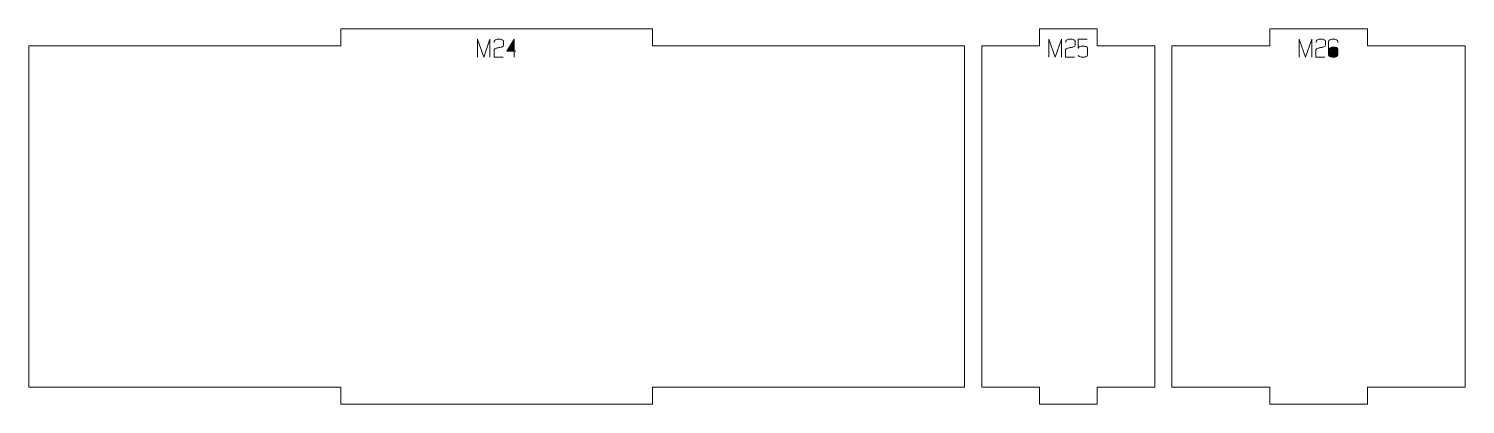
# Model space of a CAD drawing. Header units: centimetres. Extents: x -249 to 275, y -506 to 461.
# Drawn here: x -57.25 to -32.01, y -470.99 to -464.39 of the extents above; entities that cross this region are included whole.
import ezdxf

# ---------------------------------------------------------------- set-up
doc = ezdxf.new("R2010")
doc.units = ezdxf.units.CM
doc.header["$MEASUREMENT"] = 0
doc.layers.add('Capa 1', color=7, linetype='Continuous')

msp = doc.modelspace()

# ---------------------------------------------------------------- hatches: boundary and pattern name
at = {"layer": 'Capa 1', "true_color": 0x3e4095}
h = msp.add_hatch(color=175, dxfattribs=at)
edge = h.paths.add_edge_path()
edge.add_spline(control_points=[(-49.36306, -464.89456), (-49.36306, -464.89456), (-49.36306, -464.57812), (-49.36306, -464.57812), (-49.36306, -464.57812), (-49.25391, -464.89456), (-49.25391, -464.89456), (-49.25391, -464.89456), (-49.14522, -464.57812), (-49.14522, -464.57812), (-49.14522, -464.57812), (-49.14522, -464.89456), (-49.14522, -464.89456), (-49.14522, -464.89456), (-49.14522, -464.57812), (-49.14522, -464.57812), (-49.14522, -464.57812), (-49.25391, -464.89456), (-49.25391, -464.89456), (-49.25391, -464.89456), (-49.36306, -464.57812), (-49.36306, -464.57812), (-49.36306, -464.57812), (-49.36306, -464.89456), (-49.36306, -464.89456)], knot_values=[0, 0, 0, 0, 0.125, 0.125, 0.125, 0.25, 0.25, 0.25, 0.375, 0.375, 0.375, 0.5, 0.5, 0.5, 0.625, 0.625, 0.625, 0.75, 0.75, 0.75, 0.875, 0.875, 0.875, 1, 1, 1, 1], degree=3, periodic=1)
h = msp.add_hatch(color=175, dxfattribs=at)
edge = h.paths.add_edge_path()
edge.add_spline(control_points=[(-49.07001, -464.89456), (-49.07001, -464.89456), (-49.07001, -464.76202), (-49.07001, -464.76202), (-49.06909, -464.7501), (-49.05824, -464.74093), (-49.03745, -464.73451), (-49.02889, -464.73389), (-49.02071, -464.7329), (-49.01291, -464.73152), (-49.00512, -464.73015), (-48.99724, -464.7287), (-48.98929, -464.72717), (-48.97462, -464.72472), (-48.96338, -464.72273), (-48.95559, -464.72121), (-48.94779, -464.71968), (-48.94022, -464.71769), (-48.93288, -464.71524), (-48.91393, -464.70821), (-48.90445, -464.69919), (-48.90445, -464.68819), (-48.90445, -464.68819), (-48.90445, -464.61343), (-48.90445, -464.61343), (-48.90445, -464.60365), (-48.91232, -464.59532), (-48.92807, -464.58844), (-48.94381, -464.58156), (-48.96346, -464.57812), (-48.987, -464.57812), (-49.01054, -464.57812), (-49.03019, -464.58156), (-49.04593, -464.58844), (-49.06168, -464.59532), (-49.06955, -464.60365), (-49.06955, -464.61343), (-49.06955, -464.61343), (-49.06955, -464.6359), (-49.06955, -464.6359), (-49.06955, -464.6359), (-49.06955, -464.61343), (-49.06955, -464.61343), (-49.06955, -464.60365), (-49.06168, -464.59532), (-49.04593, -464.58844), (-49.03019, -464.58156), (-49.01054, -464.57812), (-48.987, -464.57812), (-48.96346, -464.57812), (-48.94381, -464.58156), (-48.92807, -464.58844), (-48.91232, -464.59532), (-48.90445, -464.60365), (-48.90445, -464.61343), (-48.90445, -464.61343), (-48.90445, -464.68819), (-48.90445, -464.68819), (-48.90445, -464.69919), (-48.91393, -464.70821), (-48.93288, -464.71524), (-48.94022, -464.71769), (-48.94779, -464.71968), (-48.95559, -464.72121), (-48.96338, -464.72273), (-48.97462, -464.72472), (-48.98929, -464.72717), (-48.99724, -464.7287), (-49.00512, -464.73015), (-49.01291, -464.73152), (-49.02071, -464.7329), (-49.02889, -464.73389), (-49.03745, -464.73451), (-49.05824, -464.74093), (-49.06909, -464.7501), (-49.07001, -464.76202), (-49.07001, -464.76202), (-49.07001, -464.89456), (-49.07001, -464.89456), (-49.07001, -464.89456), (-48.91316, -464.89456), (-48.91316, -464.89456), (-48.91316, -464.89456), (-49.07001, -464.89456), (-49.07001, -464.89456)], knot_values=[0, 0, 0, 0, 0.03571429, 0.03571429, 0.03571429, 0.07142857, 0.07142857, 0.07142857, 0.10714286, 0.10714286, 0.10714286, 0.14285714, 0.14285714, 0.14285714, 0.17857143, 0.17857143, 0.17857143, 0.21428571, 0.21428571, 0.21428571, 0.25, 0.25, 0.25, 0.28571429, 0.28571429, 0.28571429, 0.32142857, 0.32142857, 0.32142857, 0.35714286, 0.35714286, 0.35714286, 0.39285714, 0.39285714, 0.39285714, 0.42857143, 0.42857143, 0.42857143, 0.46428571, 0.46428571, 0.46428571, 0.5, 0.5, 0.5, 0.53571429, 0.53571429, 0.53571429, 0.57142857, 0.57142857, 0.57142857, 0.60714286, 0.60714286, 0.60714286, 0.64285714, 0.64285714, 0.64285714, 0.67857143, 0.67857143, 0.67857143, 0.71428571, 0.71428571, 0.71428571, 0.75, 0.75, 0.75, 0.78571429, 0.78571429, 0.78571429, 0.82142857, 0.82142857, 0.82142857, 0.85714286, 0.85714286, 0.85714286, 0.89285714, 0.89285714, 0.89285714, 0.92857143, 0.92857143, 0.92857143, 0.96428571, 0.96428571, 0.96428571, 1, 1, 1, 1], degree=3, periodic=1)
h = msp.add_hatch(color=175, dxfattribs=at)
edge = h.paths.add_edge_path()
edge.add_spline(control_points=[(-48.71963, -464.79), (-48.71963, -464.79), (-48.71963, -464.57766), (-48.71963, -464.57766), (-48.71963, -464.57766), (-48.84942, -464.79), (-48.84942, -464.79), (-48.84942, -464.79), (-48.71963, -464.79), (-48.71963, -464.79)], knot_values=[0, 0, 0, 0, 0.33333333, 0.33333333, 0.33333333, 0.66666667, 0.66666667, 0.66666667, 1, 1, 1, 1], degree=3, periodic=1)
h = msp.add_hatch(color=175, dxfattribs=at)
edge = h.paths.add_edge_path()
edge.add_spline(control_points=[(-48.71963, -464.79), (-48.71963, -464.79), (-48.71963, -464.89456), (-48.71963, -464.89456), (-48.71963, -464.89456), (-48.71963, -464.79), (-48.71963, -464.79), (-48.71963, -464.79), (-48.84942, -464.79), (-48.84942, -464.79), (-48.84942, -464.79), (-48.71963, -464.57766), (-48.71963, -464.57766), (-48.71963, -464.57766), (-48.71963, -464.79), (-48.71963, -464.79), (-48.71963, -464.79), (-48.68982, -464.79), (-48.68982, -464.79), (-48.68982, -464.79), (-48.71963, -464.79), (-48.71963, -464.79)], knot_values=[0, 0, 0, 0, 0.14285714, 0.14285714, 0.14285714, 0.28571429, 0.28571429, 0.28571429, 0.42857143, 0.42857143, 0.42857143, 0.57142857, 0.57142857, 0.57142857, 0.71428571, 0.71428571, 0.71428571, 0.85714286, 0.85714286, 0.85714286, 1, 1, 1, 1], degree=3, periodic=1)
h = msp.add_hatch(color=175, dxfattribs=at)
edge = h.paths.add_edge_path()
edge.add_spline(control_points=[(-39.32197, -464.89456), (-39.32197, -464.89456), (-39.32197, -464.57812), (-39.32197, -464.57812), (-39.32197, -464.57812), (-39.21282, -464.89456), (-39.21282, -464.89456), (-39.21282, -464.89456), (-39.10413, -464.57812), (-39.10413, -464.57812), (-39.10413, -464.57812), (-39.10413, -464.89456), (-39.10413, -464.89456), (-39.10413, -464.89456), (-39.10413, -464.57812), (-39.10413, -464.57812), (-39.10413, -464.57812), (-39.21282, -464.89456), (-39.21282, -464.89456), (-39.21282, -464.89456), (-39.32197, -464.57812), (-39.32197, -464.57812), (-39.32197, -464.57812), (-39.32197, -464.89456), (-39.32197, -464.89456)], knot_values=[0, 0, 0, 0, 0.125, 0.125, 0.125, 0.25, 0.25, 0.25, 0.375, 0.375, 0.375, 0.5, 0.5, 0.5, 0.625, 0.625, 0.625, 0.75, 0.75, 0.75, 0.875, 0.875, 0.875, 1, 1, 1, 1], degree=3, periodic=1)
h = msp.add_hatch(color=175, dxfattribs=at)
edge = h.paths.add_edge_path()
edge.add_spline(control_points=[(-39.02892, -464.89456), (-39.02892, -464.89456), (-39.02892, -464.76202), (-39.02892, -464.76202), (-39.028, -464.7501), (-39.01715, -464.74093), (-38.99636, -464.73451), (-38.9878, -464.73389), (-38.97962, -464.7329), (-38.97182, -464.73152), (-38.96403, -464.73015), (-38.95615, -464.7287), (-38.9482, -464.72717), (-38.93353, -464.72472), (-38.92229, -464.72273), (-38.9145, -464.72121), (-38.9067, -464.71968), (-38.89913, -464.71769), (-38.89179, -464.71524), (-38.87284, -464.70821), (-38.86336, -464.69919), (-38.86336, -464.68819), (-38.86336, -464.68819), (-38.86336, -464.61343), (-38.86336, -464.61343), (-38.86336, -464.60365), (-38.87123, -464.59532), (-38.88698, -464.58844), (-38.90272, -464.58156), (-38.92237, -464.57812), (-38.94591, -464.57812), (-38.96945, -464.57812), (-38.9891, -464.58156), (-39.00484, -464.58844), (-39.02059, -464.59532), (-39.02846, -464.60365), (-39.02846, -464.61343), (-39.02846, -464.61343), (-39.02846, -464.6359), (-39.02846, -464.6359), (-39.02846, -464.6359), (-39.02846, -464.61343), (-39.02846, -464.61343), (-39.02846, -464.60365), (-39.02059, -464.59532), (-39.00484, -464.58844), (-38.9891, -464.58156), (-38.96945, -464.57812), (-38.94591, -464.57812), (-38.92237, -464.57812), (-38.90272, -464.58156), (-38.88698, -464.58844), (-38.87123, -464.59532), (-38.86336, -464.60365), (-38.86336, -464.61343), (-38.86336, -464.61343), (-38.86336, -464.68819), (-38.86336, -464.68819), (-38.86336, -464.69919), (-38.87284, -464.70821), (-38.89179, -464.71524), (-38.89913, -464.71769), (-38.9067, -464.71968), (-38.9145, -464.72121), (-38.92229, -464.72273), (-38.93353, -464.72472), (-38.9482, -464.72717), (-38.95615, -464.7287), (-38.96403, -464.73015), (-38.97182, -464.73152), (-38.97962, -464.7329), (-38.9878, -464.73389), (-38.99636, -464.73451), (-39.01715, -464.74093), (-39.028, -464.7501), (-39.02892, -464.76202), (-39.02892, -464.76202), (-39.02892, -464.89456), (-39.02892, -464.89456), (-39.02892, -464.89456), (-38.87207, -464.89456), (-38.87207, -464.89456), (-38.87207, -464.89456), (-39.02892, -464.89456), (-39.02892, -464.89456)], knot_values=[0, 0, 0, 0, 0.03571429, 0.03571429, 0.03571429, 0.07142857, 0.07142857, 0.07142857, 0.10714286, 0.10714286, 0.10714286, 0.14285714, 0.14285714, 0.14285714, 0.17857143, 0.17857143, 0.17857143, 0.21428571, 0.21428571, 0.21428571, 0.25, 0.25, 0.25, 0.28571429, 0.28571429, 0.28571429, 0.32142857, 0.32142857, 0.32142857, 0.35714286, 0.35714286, 0.35714286, 0.39285714, 0.39285714, 0.39285714, 0.42857143, 0.42857143, 0.42857143, 0.46428571, 0.46428571, 0.46428571, 0.5, 0.5, 0.5, 0.53571429, 0.53571429, 0.53571429, 0.57142857, 0.57142857, 0.57142857, 0.60714286, 0.60714286, 0.60714286, 0.64285714, 0.64285714, 0.64285714, 0.67857143, 0.67857143, 0.67857143, 0.71428571, 0.71428571, 0.71428571, 0.75, 0.75, 0.75, 0.78571429, 0.78571429, 0.78571429, 0.82142857, 0.82142857, 0.82142857, 0.85714286, 0.85714286, 0.85714286, 0.89285714, 0.89285714, 0.89285714, 0.92857143, 0.92857143, 0.92857143, 0.96428571, 0.96428571, 0.96428571, 1, 1, 1, 1], degree=3, periodic=1)
h = msp.add_hatch(color=175, dxfattribs=at)
edge = h.paths.add_edge_path()
edge.add_spline(control_points=[(-38.72578, -464.89456), (-38.74932, -464.89456), (-38.76897, -464.89112), (-38.78471, -464.88424), (-38.80046, -464.87736), (-38.80833, -464.86903), (-38.80833, -464.85925), (-38.80833, -464.86903), (-38.80046, -464.87736), (-38.78471, -464.88424), (-38.76897, -464.89112), (-38.74932, -464.89456), (-38.72578, -464.89456), (-38.70224, -464.89456), (-38.68259, -464.89112), (-38.66685, -464.88424), (-38.6511, -464.87736), (-38.64323, -464.86903), (-38.64323, -464.85925), (-38.64323, -464.85925), (-38.64323, -464.73359), (-38.64323, -464.73359), (-38.64323, -464.7238), (-38.6511, -464.71547), (-38.66685, -464.70859), (-38.68259, -464.70171), (-38.70224, -464.69827), (-38.72578, -464.69827), (-38.74718, -464.70011), (-38.76369, -464.70256), (-38.77531, -464.70561), (-38.78693, -464.70867), (-38.79793, -464.718), (-38.80833, -464.73359), (-38.80833, -464.73359), (-38.80833, -464.57812), (-38.80833, -464.57812), (-38.80833, -464.57812), (-38.64873, -464.57812), (-38.64873, -464.57812), (-38.64873, -464.57812), (-38.80833, -464.57812), (-38.80833, -464.57812), (-38.80833, -464.57812), (-38.80833, -464.73359), (-38.80833, -464.73359), (-38.79793, -464.718), (-38.78693, -464.70867), (-38.77531, -464.70561), (-38.76369, -464.70256), (-38.74718, -464.70011), (-38.72578, -464.69827), (-38.70224, -464.69827), (-38.68259, -464.70171), (-38.66685, -464.70859), (-38.6511, -464.71547), (-38.64323, -464.7238), (-38.64323, -464.73359), (-38.64323, -464.73359), (-38.64323, -464.85925), (-38.64323, -464.85925), (-38.64323, -464.86903), (-38.6511, -464.87736), (-38.66685, -464.88424), (-38.68259, -464.89112), (-38.70224, -464.89456), (-38.72578, -464.89456)], knot_values=[0, 0, 0, 0, 0.04545455, 0.04545455, 0.04545455, 0.09090909, 0.09090909, 0.09090909, 0.13636364, 0.13636364, 0.13636364, 0.18181818, 0.18181818, 0.18181818, 0.22727273, 0.22727273, 0.22727273, 0.27272727, 0.27272727, 0.27272727, 0.31818182, 0.31818182, 0.31818182, 0.36363636, 0.36363636, 0.36363636, 0.40909091, 0.40909091, 0.40909091, 0.45454545, 0.45454545, 0.45454545, 0.5, 0.5, 0.5, 0.54545455, 0.54545455, 0.54545455, 0.59090909, 0.59090909, 0.59090909, 0.63636364, 0.63636364, 0.63636364, 0.68181818, 0.68181818, 0.68181818, 0.72727273, 0.72727273, 0.72727273, 0.77272727, 0.77272727, 0.77272727, 0.81818182, 0.81818182, 0.81818182, 0.86363636, 0.86363636, 0.86363636, 0.90909091, 0.90909091, 0.90909091, 0.95454545, 0.95454545, 0.95454545, 1, 1, 1, 1], degree=3, periodic=1)
h = msp.add_hatch(color=175, dxfattribs=at)
edge = h.paths.add_edge_path()
edge.add_spline(control_points=[(-34.92336, -464.89456), (-34.92336, -464.89456), (-34.92336, -464.57812), (-34.92336, -464.57812), (-34.92336, -464.57812), (-34.81421, -464.89456), (-34.81421, -464.89456), (-34.81421, -464.89456), (-34.70552, -464.57812), (-34.70552, -464.57812), (-34.70552, -464.57812), (-34.70552, -464.89456), (-34.70552, -464.89456), (-34.70552, -464.89456), (-34.70552, -464.57812), (-34.70552, -464.57812), (-34.70552, -464.57812), (-34.81421, -464.89456), (-34.81421, -464.89456), (-34.81421, -464.89456), (-34.92336, -464.57812), (-34.92336, -464.57812), (-34.92336, -464.57812), (-34.92336, -464.89456), (-34.92336, -464.89456)], knot_values=[0, 0, 0, 0, 0.125, 0.125, 0.125, 0.25, 0.25, 0.25, 0.375, 0.375, 0.375, 0.5, 0.5, 0.5, 0.625, 0.625, 0.625, 0.75, 0.75, 0.75, 0.875, 0.875, 0.875, 1, 1, 1, 1], degree=3, periodic=1)
h = msp.add_hatch(color=175, dxfattribs=at)
edge = h.paths.add_edge_path()
edge.add_spline(control_points=[(-34.63031, -464.89456), (-34.63031, -464.89456), (-34.63031, -464.76202), (-34.63031, -464.76202), (-34.62939, -464.7501), (-34.61854, -464.74093), (-34.59775, -464.73451), (-34.58919, -464.73389), (-34.58101, -464.7329), (-34.57321, -464.73152), (-34.56542, -464.73015), (-34.55754, -464.7287), (-34.54959, -464.72717), (-34.53492, -464.72472), (-34.52368, -464.72273), (-34.51589, -464.72121), (-34.50809, -464.71968), (-34.50052, -464.71769), (-34.49318, -464.71524), (-34.47423, -464.70821), (-34.46475, -464.69919), (-34.46475, -464.68819), (-34.46475, -464.68819), (-34.46475, -464.61343), (-34.46475, -464.61343), (-34.46475, -464.60365), (-34.47262, -464.59532), (-34.48837, -464.58844), (-34.50411, -464.58156), (-34.52376, -464.57812), (-34.5473, -464.57812), (-34.57084, -464.57812), (-34.59049, -464.58156), (-34.60623, -464.58844), (-34.62198, -464.59532), (-34.62985, -464.60365), (-34.62985, -464.61343), (-34.62985, -464.61343), (-34.62985, -464.6359), (-34.62985, -464.6359), (-34.62985, -464.6359), (-34.62985, -464.61343), (-34.62985, -464.61343), (-34.62985, -464.60365), (-34.62198, -464.59532), (-34.60623, -464.58844), (-34.59049, -464.58156), (-34.57084, -464.57812), (-34.5473, -464.57812), (-34.52376, -464.57812), (-34.50411, -464.58156), (-34.48837, -464.58844), (-34.47262, -464.59532), (-34.46475, -464.60365), (-34.46475, -464.61343), (-34.46475, -464.61343), (-34.46475, -464.68819), (-34.46475, -464.68819), (-34.46475, -464.69919), (-34.47423, -464.70821), (-34.49318, -464.71524), (-34.50052, -464.71769), (-34.50809, -464.71968), (-34.51589, -464.72121), (-34.52368, -464.72273), (-34.53492, -464.72472), (-34.54959, -464.72717), (-34.55754, -464.7287), (-34.56542, -464.73015), (-34.57321, -464.73152), (-34.58101, -464.7329), (-34.58919, -464.73389), (-34.59775, -464.73451), (-34.61854, -464.74093), (-34.62939, -464.7501), (-34.63031, -464.76202), (-34.63031, -464.76202), (-34.63031, -464.89456), (-34.63031, -464.89456), (-34.63031, -464.89456), (-34.47346, -464.89456), (-34.47346, -464.89456), (-34.47346, -464.89456), (-34.63031, -464.89456), (-34.63031, -464.89456)], knot_values=[0, 0, 0, 0, 0.03571429, 0.03571429, 0.03571429, 0.07142857, 0.07142857, 0.07142857, 0.10714286, 0.10714286, 0.10714286, 0.14285714, 0.14285714, 0.14285714, 0.17857143, 0.17857143, 0.17857143, 0.21428571, 0.21428571, 0.21428571, 0.25, 0.25, 0.25, 0.28571429, 0.28571429, 0.28571429, 0.32142857, 0.32142857, 0.32142857, 0.35714286, 0.35714286, 0.35714286, 0.39285714, 0.39285714, 0.39285714, 0.42857143, 0.42857143, 0.42857143, 0.46428571, 0.46428571, 0.46428571, 0.5, 0.5, 0.5, 0.53571429, 0.53571429, 0.53571429, 0.57142857, 0.57142857, 0.57142857, 0.60714286, 0.60714286, 0.60714286, 0.64285714, 0.64285714, 0.64285714, 0.67857143, 0.67857143, 0.67857143, 0.71428571, 0.71428571, 0.71428571, 0.75, 0.75, 0.75, 0.78571429, 0.78571429, 0.78571429, 0.82142857, 0.82142857, 0.82142857, 0.85714286, 0.85714286, 0.85714286, 0.89285714, 0.89285714, 0.89285714, 0.92857143, 0.92857143, 0.92857143, 0.96428571, 0.96428571, 0.96428571, 1, 1, 1, 1], degree=3, periodic=1)
h = msp.add_hatch(color=175, dxfattribs=at)
edge = h.paths.add_edge_path()
edge.add_spline(control_points=[(-34.32717, -464.89456), (-34.35071, -464.89456), (-34.37036, -464.89112), (-34.3861, -464.88424), (-34.40185, -464.87736), (-34.40972, -464.86903), (-34.40972, -464.85925), (-34.40972, -464.85925), (-34.40972, -464.75239), (-34.40972, -464.75239), (-34.40972, -464.75239), (-34.40972, -464.61343), (-34.40972, -464.61343), (-34.40972, -464.60365), (-34.40185, -464.59532), (-34.3861, -464.58844), (-34.37036, -464.58156), (-34.35071, -464.57812), (-34.32717, -464.57812), (-34.30363, -464.57812), (-34.28398, -464.58156), (-34.26824, -464.58844), (-34.25249, -464.59532), (-34.24462, -464.60365), (-34.24462, -464.61343), (-34.24462, -464.61343), (-34.24462, -464.63911), (-34.24462, -464.63911), (-34.24462, -464.63911), (-34.24462, -464.61343), (-34.24462, -464.61343), (-34.24462, -464.60365), (-34.25249, -464.59532), (-34.26824, -464.58844), (-34.28398, -464.58156), (-34.30363, -464.57812), (-34.32717, -464.57812), (-34.35071, -464.57812), (-34.37036, -464.58156), (-34.3861, -464.58844), (-34.40185, -464.59532), (-34.40972, -464.60365), (-34.40972, -464.61343), (-34.40972, -464.61343), (-34.40972, -464.75239), (-34.40972, -464.75239), (-34.40972, -464.74322), (-34.40017, -464.73504), (-34.38106, -464.72786), (-34.36195, -464.72067), (-34.34399, -464.71708), (-34.32717, -464.71708), (-34.30363, -464.71708), (-34.28398, -464.72052), (-34.26824, -464.7274), (-34.25249, -464.73428), (-34.24462, -464.74261), (-34.24462, -464.75239), (-34.24462, -464.75239), (-34.24462, -464.85925), (-34.24462, -464.85925), (-34.24462, -464.86903), (-34.25249, -464.87736), (-34.26824, -464.88424), (-34.28398, -464.89112), (-34.30363, -464.89456), (-34.32717, -464.89456)], knot_values=[0, 0, 0, 0, 0.04545455, 0.04545455, 0.04545455, 0.09090909, 0.09090909, 0.09090909, 0.13636364, 0.13636364, 0.13636364, 0.18181818, 0.18181818, 0.18181818, 0.22727273, 0.22727273, 0.22727273, 0.27272727, 0.27272727, 0.27272727, 0.31818182, 0.31818182, 0.31818182, 0.36363636, 0.36363636, 0.36363636, 0.40909091, 0.40909091, 0.40909091, 0.45454545, 0.45454545, 0.45454545, 0.5, 0.5, 0.5, 0.54545455, 0.54545455, 0.54545455, 0.59090909, 0.59090909, 0.59090909, 0.63636364, 0.63636364, 0.63636364, 0.68181818, 0.68181818, 0.68181818, 0.72727273, 0.72727273, 0.72727273, 0.77272727, 0.77272727, 0.77272727, 0.81818182, 0.81818182, 0.81818182, 0.86363636, 0.86363636, 0.86363636, 0.90909091, 0.90909091, 0.90909091, 0.95454545, 0.95454545, 0.95454545, 1, 1, 1, 1], degree=3, periodic=1)
h = msp.add_hatch(color=175, dxfattribs=at)
edge = h.paths.add_edge_path()
edge.add_spline(control_points=[(-34.40972, -464.85925), (-34.40972, -464.86903), (-34.40185, -464.87736), (-34.3861, -464.88424), (-34.37036, -464.89112), (-34.35071, -464.89456), (-34.32717, -464.89456), (-34.30363, -464.89456), (-34.28398, -464.89112), (-34.26824, -464.88424), (-34.25249, -464.87736), (-34.24462, -464.86903), (-34.24462, -464.85925), (-34.24462, -464.85925), (-34.24462, -464.75239), (-34.24462, -464.75239), (-34.24462, -464.74261), (-34.25249, -464.73428), (-34.26824, -464.7274), (-34.28398, -464.72052), (-34.30363, -464.71708), (-34.32717, -464.71708), (-34.34399, -464.71708), (-34.36195, -464.72067), (-34.38106, -464.72786), (-34.40017, -464.73504), (-34.40972, -464.74322), (-34.40972, -464.75239), (-34.40972, -464.75239), (-34.40972, -464.85925), (-34.40972, -464.85925)], knot_values=[0, 0, 0, 0, 0.1, 0.1, 0.1, 0.2, 0.2, 0.2, 0.3, 0.3, 0.3, 0.4, 0.4, 0.4, 0.5, 0.5, 0.5, 0.6, 0.6, 0.6, 0.7, 0.7, 0.7, 0.8, 0.8, 0.8, 0.9, 0.9, 0.9, 1, 1, 1, 1], degree=3, periodic=1)

# ---------------------------------------------------------------- linework, layer by layer
at = {"layer": 'Capa 1', "color": 240, "lineweight": 9}
for points in [[(-57.24889, -464.69456), (-57.24889, -464.69456), (-57.24889, -470.69456), (-57.24889, -470.69456), (-57.24889, -470.69456), (-51.76741, -470.69456), (-51.76741, -470.69456), (-51.76741, -470.69456), (-51.76741, -470.99456), (-51.76741, -470.99456), (-51.76741, -470.99456), (-46.28592, -470.99456), (-46.28592, -470.99456), (-46.28592, -470.99456), (-46.28592, -470.69456), (-46.28592, -470.69456), (-46.28592, -470.69456), (-40.80444, -470.69456), (-40.80444, -470.69456), (-40.80444, -470.69456), (-40.80444, -464.69456), (-40.80444, -464.69456), (-40.80444, -464.69456), (-46.28592, -464.69456), (-46.28592, -464.69456), (-46.28592, -464.69456), (-46.28592, -464.39456), (-46.28592, -464.39456), (-46.28592, -464.39456), (-51.76741, -464.39456), (-51.76741, -464.39456), (-51.76741, -464.39456), (-51.76741, -464.69456), (-51.76741, -464.69456), (-51.76741, -464.69456), (-57.24889, -464.69456), (-57.24889, -464.69456)], [(-40.50444, -464.69456), (-40.50444, -464.69456), (-40.50444, -470.69456), (-40.50444, -470.69456), (-40.50444, -470.69456), (-39.49003, -470.69456), (-39.49003, -470.69456), (-39.49003, -470.69456), (-39.49003, -470.99456), (-39.49003, -470.99456), (-39.49003, -470.99456), (-38.47562, -470.99456), (-38.47562, -470.99456), (-38.47562, -470.99456), (-38.47562, -470.69456), (-38.47562, -470.69456), (-38.47562, -470.69456), (-37.46122, -470.69456), (-37.46122, -470.69456), (-37.46122, -470.69456), (-37.46122, -464.69456), (-37.46122, -464.69456), (-37.46122, -464.69456), (-38.47562, -464.69456), (-38.47562, -464.69456), (-38.47562, -464.69456), (-38.47562, -464.39456), (-38.47562, -464.39456), (-38.47562, -464.39456), (-39.49003, -464.39456), (-39.49003, -464.39456), (-39.49003, -464.39456), (-39.49003, -464.69456), (-39.49003, -464.69456), (-39.49003, -464.69456), (-40.50444, -464.69456), (-40.50444, -464.69456)], [(-37.16122, -464.69456), (-37.16122, -464.69456), (-37.16122, -470.69456), (-37.16122, -470.69456), (-37.16122, -470.69456), (-35.44322, -470.69456), (-35.44322, -470.69456), (-35.44322, -470.69456), (-35.44322, -470.99456), (-35.44322, -470.99456), (-35.44322, -470.99456), (-33.72522, -470.99456), (-33.72522, -470.99456), (-33.72522, -470.99456), (-33.72522, -470.69456), (-33.72522, -470.69456), (-33.72522, -470.69456), (-32.00722, -470.69456), (-32.00722, -470.69456), (-32.00722, -470.69456), (-32.00722, -464.69456), (-32.00722, -464.69456), (-32.00722, -464.69456), (-33.72522, -464.69456), (-33.72522, -464.69456), (-33.72522, -464.69456), (-33.72522, -464.39456), (-33.72522, -464.39456), (-33.72522, -464.39456), (-35.44322, -464.39456), (-35.44322, -464.39456), (-35.44322, -464.39456), (-35.44322, -464.69456), (-35.44322, -464.69456), (-35.44322, -464.69456), (-37.16122, -464.69456), (-37.16122, -464.69456)]]:
    msp.add_open_spline(points, degree=3, knots=[0, 0, 0, 0, 0.08333333, 0.08333333, 0.08333333, 0.16666667, 0.16666667, 0.16666667, 0.25, 0.25, 0.25, 0.33333333, 0.33333333, 0.33333333, 0.41666667, 0.41666667, 0.41666667, 0.5, 0.5, 0.5, 0.58333333, 0.58333333, 0.58333333, 0.66666667, 0.66666667, 0.66666667, 0.75, 0.75, 0.75, 0.83333333, 0.83333333, 0.83333333, 0.91666667, 0.91666667, 0.91666667, 1, 1, 1, 1], dxfattribs=at)
at = {"layer": 'Capa 1', "color": 114, "lineweight": 9}
for points, knots in [([(-49.36306, -464.89456), (-49.36306, -464.89456), (-49.36306, -464.57812), (-49.36306, -464.57812), (-49.36306, -464.57812), (-49.25391, -464.89456), (-49.25391, -464.89456), (-49.25391, -464.89456), (-49.14522, -464.57812), (-49.14522, -464.57812), (-49.14522, -464.57812), (-49.14522, -464.89456), (-49.14522, -464.89456), (-49.14522, -464.89456), (-49.14522, -464.57812), (-49.14522, -464.57812), (-49.14522, -464.57812), (-49.25391, -464.89456), (-49.25391, -464.89456), (-49.25391, -464.89456), (-49.36306, -464.57812), (-49.36306, -464.57812), (-49.36306, -464.57812), (-49.36306, -464.89456), (-49.36306, -464.89456)], [0, 0, 0, 0, 0.125, 0.125, 0.125, 0.25, 0.25, 0.25, 0.375, 0.375, 0.375, 0.5, 0.5, 0.5, 0.625, 0.625, 0.625, 0.75, 0.75, 0.75, 0.875, 0.875, 0.875, 1, 1, 1, 1]), ([(-49.07001, -464.89456), (-49.07001, -464.89456), (-49.07001, -464.76202), (-49.07001, -464.76202), (-49.06909, -464.7501), (-49.05824, -464.74093), (-49.03745, -464.73451), (-49.02889, -464.73389), (-49.02071, -464.7329), (-49.01291, -464.73152), (-49.00512, -464.73015), (-48.99724, -464.7287), (-48.98929, -464.72717), (-48.97462, -464.72472), (-48.96338, -464.72273), (-48.95559, -464.72121), (-48.94779, -464.71968), (-48.94022, -464.71769), (-48.93288, -464.71524), (-48.91393, -464.70821), (-48.90445, -464.69919), (-48.90445, -464.68819), (-48.90445, -464.68819), (-48.90445, -464.61343), (-48.90445, -464.61343), (-48.90445, -464.60365), (-48.91232, -464.59532), (-48.92807, -464.58844), (-48.94381, -464.58156), (-48.96346, -464.57812), (-48.987, -464.57812), (-49.01054, -464.57812), (-49.03019, -464.58156), (-49.04593, -464.58844), (-49.06168, -464.59532), (-49.06955, -464.60365), (-49.06955, -464.61343), (-49.06955, -464.61343), (-49.06955, -464.6359), (-49.06955, -464.6359), (-49.06955, -464.6359), (-49.06955, -464.61343), (-49.06955, -464.61343), (-49.06955, -464.60365), (-49.06168, -464.59532), (-49.04593, -464.58844), (-49.03019, -464.58156), (-49.01054, -464.57812), (-48.987, -464.57812), (-48.96346, -464.57812), (-48.94381, -464.58156), (-48.92807, -464.58844), (-48.91232, -464.59532), (-48.90445, -464.60365), (-48.90445, -464.61343), (-48.90445, -464.61343), (-48.90445, -464.68819), (-48.90445, -464.68819), (-48.90445, -464.69919), (-48.91393, -464.70821), (-48.93288, -464.71524), (-48.94022, -464.71769), (-48.94779, -464.71968), (-48.95559, -464.72121), (-48.96338, -464.72273), (-48.97462, -464.72472), (-48.98929, -464.72717), (-48.99724, -464.7287), (-49.00512, -464.73015), (-49.01291, -464.73152), (-49.02071, -464.7329), (-49.02889, -464.73389), (-49.03745, -464.73451), (-49.05824, -464.74093), (-49.06909, -464.7501), (-49.07001, -464.76202), (-49.07001, -464.76202), (-49.07001, -464.89456), (-49.07001, -464.89456), (-49.07001, -464.89456), (-48.91316, -464.89456), (-48.91316, -464.89456), (-48.91316, -464.89456), (-49.07001, -464.89456), (-49.07001, -464.89456)], [0, 0, 0, 0, 0.03571429, 0.03571429, 0.03571429, 0.07142857, 0.07142857, 0.07142857, 0.10714286, 0.10714286, 0.10714286, 0.14285714, 0.14285714, 0.14285714, 0.17857143, 0.17857143, 0.17857143, 0.21428571, 0.21428571, 0.21428571, 0.25, 0.25, 0.25, 0.28571429, 0.28571429, 0.28571429, 0.32142857, 0.32142857, 0.32142857, 0.35714286, 0.35714286, 0.35714286, 0.39285714, 0.39285714, 0.39285714, 0.42857143, 0.42857143, 0.42857143, 0.46428571, 0.46428571, 0.46428571, 0.5, 0.5, 0.5, 0.53571429, 0.53571429, 0.53571429, 0.57142857, 0.57142857, 0.57142857, 0.60714286, 0.60714286, 0.60714286, 0.64285714, 0.64285714, 0.64285714, 0.67857143, 0.67857143, 0.67857143, 0.71428571, 0.71428571, 0.71428571, 0.75, 0.75, 0.75, 0.78571429, 0.78571429, 0.78571429, 0.82142857, 0.82142857, 0.82142857, 0.85714286, 0.85714286, 0.85714286, 0.89285714, 0.89285714, 0.89285714, 0.92857143, 0.92857143, 0.92857143, 0.96428571, 0.96428571, 0.96428571, 1, 1, 1, 1]), ([(-48.71963, -464.79), (-48.71963, -464.79), (-48.71963, -464.57766), (-48.71963, -464.57766), (-48.71963, -464.57766), (-48.84942, -464.79), (-48.84942, -464.79), (-48.84942, -464.79), (-48.71963, -464.79), (-48.71963, -464.79)], [0, 0, 0, 0, 0.33333333, 0.33333333, 0.33333333, 0.66666667, 0.66666667, 0.66666667, 1, 1, 1, 1]), ([(-48.71963, -464.79), (-48.71963, -464.79), (-48.71963, -464.89456), (-48.71963, -464.89456), (-48.71963, -464.89456), (-48.71963, -464.79), (-48.71963, -464.79), (-48.71963, -464.79), (-48.84942, -464.79), (-48.84942, -464.79), (-48.84942, -464.79), (-48.71963, -464.57766), (-48.71963, -464.57766), (-48.71963, -464.57766), (-48.71963, -464.79), (-48.71963, -464.79), (-48.71963, -464.79), (-48.68982, -464.79), (-48.68982, -464.79), (-48.68982, -464.79), (-48.71963, -464.79), (-48.71963, -464.79)], [0, 0, 0, 0, 0.14285714, 0.14285714, 0.14285714, 0.28571429, 0.28571429, 0.28571429, 0.42857143, 0.42857143, 0.42857143, 0.57142857, 0.57142857, 0.57142857, 0.71428571, 0.71428571, 0.71428571, 0.85714286, 0.85714286, 0.85714286, 1, 1, 1, 1]), ([(-39.32197, -464.89456), (-39.32197, -464.89456), (-39.32197, -464.57812), (-39.32197, -464.57812), (-39.32197, -464.57812), (-39.21282, -464.89456), (-39.21282, -464.89456), (-39.21282, -464.89456), (-39.10413, -464.57812), (-39.10413, -464.57812), (-39.10413, -464.57812), (-39.10413, -464.89456), (-39.10413, -464.89456), (-39.10413, -464.89456), (-39.10413, -464.57812), (-39.10413, -464.57812), (-39.10413, -464.57812), (-39.21282, -464.89456), (-39.21282, -464.89456), (-39.21282, -464.89456), (-39.32197, -464.57812), (-39.32197, -464.57812), (-39.32197, -464.57812), (-39.32197, -464.89456), (-39.32197, -464.89456)], [0, 0, 0, 0, 0.125, 0.125, 0.125, 0.25, 0.25, 0.25, 0.375, 0.375, 0.375, 0.5, 0.5, 0.5, 0.625, 0.625, 0.625, 0.75, 0.75, 0.75, 0.875, 0.875, 0.875, 1, 1, 1, 1]), ([(-39.02892, -464.89456), (-39.02892, -464.89456), (-39.02892, -464.76202), (-39.02892, -464.76202), (-39.028, -464.7501), (-39.01715, -464.74093), (-38.99636, -464.73451), (-38.9878, -464.73389), (-38.97962, -464.7329), (-38.97182, -464.73152), (-38.96403, -464.73015), (-38.95615, -464.7287), (-38.9482, -464.72717), (-38.93353, -464.72472), (-38.92229, -464.72273), (-38.9145, -464.72121), (-38.9067, -464.71968), (-38.89913, -464.71769), (-38.89179, -464.71524), (-38.87284, -464.70821), (-38.86336, -464.69919), (-38.86336, -464.68819), (-38.86336, -464.68819), (-38.86336, -464.61343), (-38.86336, -464.61343), (-38.86336, -464.60365), (-38.87123, -464.59532), (-38.88698, -464.58844), (-38.90272, -464.58156), (-38.92237, -464.57812), (-38.94591, -464.57812), (-38.96945, -464.57812), (-38.9891, -464.58156), (-39.00484, -464.58844), (-39.02059, -464.59532), (-39.02846, -464.60365), (-39.02846, -464.61343), (-39.02846, -464.61343), (-39.02846, -464.6359), (-39.02846, -464.6359), (-39.02846, -464.6359), (-39.02846, -464.61343), (-39.02846, -464.61343), (-39.02846, -464.60365), (-39.02059, -464.59532), (-39.00484, -464.58844), (-38.9891, -464.58156), (-38.96945, -464.57812), (-38.94591, -464.57812), (-38.92237, -464.57812), (-38.90272, -464.58156), (-38.88698, -464.58844), (-38.87123, -464.59532), (-38.86336, -464.60365), (-38.86336, -464.61343), (-38.86336, -464.61343), (-38.86336, -464.68819), (-38.86336, -464.68819), (-38.86336, -464.69919), (-38.87284, -464.70821), (-38.89179, -464.71524), (-38.89913, -464.71769), (-38.9067, -464.71968), (-38.9145, -464.72121), (-38.92229, -464.72273), (-38.93353, -464.72472), (-38.9482, -464.72717), (-38.95615, -464.7287), (-38.96403, -464.73015), (-38.97182, -464.73152), (-38.97962, -464.7329), (-38.9878, -464.73389), (-38.99636, -464.73451), (-39.01715, -464.74093), (-39.028, -464.7501), (-39.02892, -464.76202), (-39.02892, -464.76202), (-39.02892, -464.89456), (-39.02892, -464.89456), (-39.02892, -464.89456), (-38.87207, -464.89456), (-38.87207, -464.89456), (-38.87207, -464.89456), (-39.02892, -464.89456), (-39.02892, -464.89456)], [0, 0, 0, 0, 0.03571429, 0.03571429, 0.03571429, 0.07142857, 0.07142857, 0.07142857, 0.10714286, 0.10714286, 0.10714286, 0.14285714, 0.14285714, 0.14285714, 0.17857143, 0.17857143, 0.17857143, 0.21428571, 0.21428571, 0.21428571, 0.25, 0.25, 0.25, 0.28571429, 0.28571429, 0.28571429, 0.32142857, 0.32142857, 0.32142857, 0.35714286, 0.35714286, 0.35714286, 0.39285714, 0.39285714, 0.39285714, 0.42857143, 0.42857143, 0.42857143, 0.46428571, 0.46428571, 0.46428571, 0.5, 0.5, 0.5, 0.53571429, 0.53571429, 0.53571429, 0.57142857, 0.57142857, 0.57142857, 0.60714286, 0.60714286, 0.60714286, 0.64285714, 0.64285714, 0.64285714, 0.67857143, 0.67857143, 0.67857143, 0.71428571, 0.71428571, 0.71428571, 0.75, 0.75, 0.75, 0.78571429, 0.78571429, 0.78571429, 0.82142857, 0.82142857, 0.82142857, 0.85714286, 0.85714286, 0.85714286, 0.89285714, 0.89285714, 0.89285714, 0.92857143, 0.92857143, 0.92857143, 0.96428571, 0.96428571, 0.96428571, 1, 1, 1, 1]), ([(-38.72578, -464.89456), (-38.74932, -464.89456), (-38.76897, -464.89112), (-38.78471, -464.88424), (-38.80046, -464.87736), (-38.80833, -464.86903), (-38.80833, -464.85925), (-38.80833, -464.86903), (-38.80046, -464.87736), (-38.78471, -464.88424), (-38.76897, -464.89112), (-38.74932, -464.89456), (-38.72578, -464.89456), (-38.70224, -464.89456), (-38.68259, -464.89112), (-38.66685, -464.88424), (-38.6511, -464.87736), (-38.64323, -464.86903), (-38.64323, -464.85925), (-38.64323, -464.85925), (-38.64323, -464.73359), (-38.64323, -464.73359), (-38.64323, -464.7238), (-38.6511, -464.71547), (-38.66685, -464.70859), (-38.68259, -464.70171), (-38.70224, -464.69827), (-38.72578, -464.69827), (-38.74718, -464.70011), (-38.76369, -464.70256), (-38.77531, -464.70561), (-38.78693, -464.70867), (-38.79793, -464.718), (-38.80833, -464.73359), (-38.80833, -464.73359), (-38.80833, -464.57812), (-38.80833, -464.57812), (-38.80833, -464.57812), (-38.64873, -464.57812), (-38.64873, -464.57812), (-38.64873, -464.57812), (-38.80833, -464.57812), (-38.80833, -464.57812), (-38.80833, -464.57812), (-38.80833, -464.73359), (-38.80833, -464.73359), (-38.79793, -464.718), (-38.78693, -464.70867), (-38.77531, -464.70561), (-38.76369, -464.70256), (-38.74718, -464.70011), (-38.72578, -464.69827), (-38.70224, -464.69827), (-38.68259, -464.70171), (-38.66685, -464.70859), (-38.6511, -464.71547), (-38.64323, -464.7238), (-38.64323, -464.73359), (-38.64323, -464.73359), (-38.64323, -464.85925), (-38.64323, -464.85925), (-38.64323, -464.86903), (-38.6511, -464.87736), (-38.66685, -464.88424), (-38.68259, -464.89112), (-38.70224, -464.89456), (-38.72578, -464.89456)], [0, 0, 0, 0, 0.04545455, 0.04545455, 0.04545455, 0.09090909, 0.09090909, 0.09090909, 0.13636364, 0.13636364, 0.13636364, 0.18181818, 0.18181818, 0.18181818, 0.22727273, 0.22727273, 0.22727273, 0.27272727, 0.27272727, 0.27272727, 0.31818182, 0.31818182, 0.31818182, 0.36363636, 0.36363636, 0.36363636, 0.40909091, 0.40909091, 0.40909091, 0.45454545, 0.45454545, 0.45454545, 0.5, 0.5, 0.5, 0.54545455, 0.54545455, 0.54545455, 0.59090909, 0.59090909, 0.59090909, 0.63636364, 0.63636364, 0.63636364, 0.68181818, 0.68181818, 0.68181818, 0.72727273, 0.72727273, 0.72727273, 0.77272727, 0.77272727, 0.77272727, 0.81818182, 0.81818182, 0.81818182, 0.86363636, 0.86363636, 0.86363636, 0.90909091, 0.90909091, 0.90909091, 0.95454545, 0.95454545, 0.95454545, 1, 1, 1, 1]), ([(-34.92336, -464.89456), (-34.92336, -464.89456), (-34.92336, -464.57812), (-34.92336, -464.57812), (-34.92336, -464.57812), (-34.81421, -464.89456), (-34.81421, -464.89456), (-34.81421, -464.89456), (-34.70552, -464.57812), (-34.70552, -464.57812), (-34.70552, -464.57812), (-34.70552, -464.89456), (-34.70552, -464.89456), (-34.70552, -464.89456), (-34.70552, -464.57812), (-34.70552, -464.57812), (-34.70552, -464.57812), (-34.81421, -464.89456), (-34.81421, -464.89456), (-34.81421, -464.89456), (-34.92336, -464.57812), (-34.92336, -464.57812), (-34.92336, -464.57812), (-34.92336, -464.89456), (-34.92336, -464.89456)], [0, 0, 0, 0, 0.125, 0.125, 0.125, 0.25, 0.25, 0.25, 0.375, 0.375, 0.375, 0.5, 0.5, 0.5, 0.625, 0.625, 0.625, 0.75, 0.75, 0.75, 0.875, 0.875, 0.875, 1, 1, 1, 1]), ([(-34.63031, -464.89456), (-34.63031, -464.89456), (-34.63031, -464.76202), (-34.63031, -464.76202), (-34.62939, -464.7501), (-34.61854, -464.74093), (-34.59775, -464.73451), (-34.58919, -464.73389), (-34.58101, -464.7329), (-34.57321, -464.73152), (-34.56542, -464.73015), (-34.55754, -464.7287), (-34.54959, -464.72717), (-34.53492, -464.72472), (-34.52368, -464.72273), (-34.51589, -464.72121), (-34.50809, -464.71968), (-34.50052, -464.71769), (-34.49318, -464.71524), (-34.47423, -464.70821), (-34.46475, -464.69919), (-34.46475, -464.68819), (-34.46475, -464.68819), (-34.46475, -464.61343), (-34.46475, -464.61343), (-34.46475, -464.60365), (-34.47262, -464.59532), (-34.48837, -464.58844), (-34.50411, -464.58156), (-34.52376, -464.57812), (-34.5473, -464.57812), (-34.57084, -464.57812), (-34.59049, -464.58156), (-34.60623, -464.58844), (-34.62198, -464.59532), (-34.62985, -464.60365), (-34.62985, -464.61343), (-34.62985, -464.61343), (-34.62985, -464.6359), (-34.62985, -464.6359), (-34.62985, -464.6359), (-34.62985, -464.61343), (-34.62985, -464.61343), (-34.62985, -464.60365), (-34.62198, -464.59532), (-34.60623, -464.58844), (-34.59049, -464.58156), (-34.57084, -464.57812), (-34.5473, -464.57812), (-34.52376, -464.57812), (-34.50411, -464.58156), (-34.48837, -464.58844), (-34.47262, -464.59532), (-34.46475, -464.60365), (-34.46475, -464.61343), (-34.46475, -464.61343), (-34.46475, -464.68819), (-34.46475, -464.68819), (-34.46475, -464.69919), (-34.47423, -464.70821), (-34.49318, -464.71524), (-34.50052, -464.71769), (-34.50809, -464.71968), (-34.51589, -464.72121), (-34.52368, -464.72273), (-34.53492, -464.72472), (-34.54959, -464.72717), (-34.55754, -464.7287), (-34.56542, -464.73015), (-34.57321, -464.73152), (-34.58101, -464.7329), (-34.58919, -464.73389), (-34.59775, -464.73451), (-34.61854, -464.74093), (-34.62939, -464.7501), (-34.63031, -464.76202), (-34.63031, -464.76202), (-34.63031, -464.89456), (-34.63031, -464.89456), (-34.63031, -464.89456), (-34.47346, -464.89456), (-34.47346, -464.89456), (-34.47346, -464.89456), (-34.63031, -464.89456), (-34.63031, -464.89456)], [0, 0, 0, 0, 0.03571429, 0.03571429, 0.03571429, 0.07142857, 0.07142857, 0.07142857, 0.10714286, 0.10714286, 0.10714286, 0.14285714, 0.14285714, 0.14285714, 0.17857143, 0.17857143, 0.17857143, 0.21428571, 0.21428571, 0.21428571, 0.25, 0.25, 0.25, 0.28571429, 0.28571429, 0.28571429, 0.32142857, 0.32142857, 0.32142857, 0.35714286, 0.35714286, 0.35714286, 0.39285714, 0.39285714, 0.39285714, 0.42857143, 0.42857143, 0.42857143, 0.46428571, 0.46428571, 0.46428571, 0.5, 0.5, 0.5, 0.53571429, 0.53571429, 0.53571429, 0.57142857, 0.57142857, 0.57142857, 0.60714286, 0.60714286, 0.60714286, 0.64285714, 0.64285714, 0.64285714, 0.67857143, 0.67857143, 0.67857143, 0.71428571, 0.71428571, 0.71428571, 0.75, 0.75, 0.75, 0.78571429, 0.78571429, 0.78571429, 0.82142857, 0.82142857, 0.82142857, 0.85714286, 0.85714286, 0.85714286, 0.89285714, 0.89285714, 0.89285714, 0.92857143, 0.92857143, 0.92857143, 0.96428571, 0.96428571, 0.96428571, 1, 1, 1, 1]), ([(-34.32717, -464.89456), (-34.35071, -464.89456), (-34.37036, -464.89112), (-34.3861, -464.88424), (-34.40185, -464.87736), (-34.40972, -464.86903), (-34.40972, -464.85925), (-34.40972, -464.85925), (-34.40972, -464.75239), (-34.40972, -464.75239), (-34.40972, -464.75239), (-34.40972, -464.61343), (-34.40972, -464.61343), (-34.40972, -464.60365), (-34.40185, -464.59532), (-34.3861, -464.58844), (-34.37036, -464.58156), (-34.35071, -464.57812), (-34.32717, -464.57812), (-34.30363, -464.57812), (-34.28398, -464.58156), (-34.26824, -464.58844), (-34.25249, -464.59532), (-34.24462, -464.60365), (-34.24462, -464.61343), (-34.24462, -464.61343), (-34.24462, -464.63911), (-34.24462, -464.63911), (-34.24462, -464.63911), (-34.24462, -464.61343), (-34.24462, -464.61343), (-34.24462, -464.60365), (-34.25249, -464.59532), (-34.26824, -464.58844), (-34.28398, -464.58156), (-34.30363, -464.57812), (-34.32717, -464.57812), (-34.35071, -464.57812), (-34.37036, -464.58156), (-34.3861, -464.58844), (-34.40185, -464.59532), (-34.40972, -464.60365), (-34.40972, -464.61343), (-34.40972, -464.61343), (-34.40972, -464.75239), (-34.40972, -464.75239), (-34.40972, -464.74322), (-34.40017, -464.73504), (-34.38106, -464.72786), (-34.36195, -464.72067), (-34.34399, -464.71708), (-34.32717, -464.71708), (-34.30363, -464.71708), (-34.28398, -464.72052), (-34.26824, -464.7274), (-34.25249, -464.73428), (-34.24462, -464.74261), (-34.24462, -464.75239), (-34.24462, -464.75239), (-34.24462, -464.85925), (-34.24462, -464.85925), (-34.24462, -464.86903), (-34.25249, -464.87736), (-34.26824, -464.88424), (-34.28398, -464.89112), (-34.30363, -464.89456), (-34.32717, -464.89456)], [0, 0, 0, 0, 0.04545455, 0.04545455, 0.04545455, 0.09090909, 0.09090909, 0.09090909, 0.13636364, 0.13636364, 0.13636364, 0.18181818, 0.18181818, 0.18181818, 0.22727273, 0.22727273, 0.22727273, 0.27272727, 0.27272727, 0.27272727, 0.31818182, 0.31818182, 0.31818182, 0.36363636, 0.36363636, 0.36363636, 0.40909091, 0.40909091, 0.40909091, 0.45454545, 0.45454545, 0.45454545, 0.5, 0.5, 0.5, 0.54545455, 0.54545455, 0.54545455, 0.59090909, 0.59090909, 0.59090909, 0.63636364, 0.63636364, 0.63636364, 0.68181818, 0.68181818, 0.68181818, 0.72727273, 0.72727273, 0.72727273, 0.77272727, 0.77272727, 0.77272727, 0.81818182, 0.81818182, 0.81818182, 0.86363636, 0.86363636, 0.86363636, 0.90909091, 0.90909091, 0.90909091, 0.95454545, 0.95454545, 0.95454545, 1, 1, 1, 1]), ([(-34.40972, -464.85925), (-34.40972, -464.86903), (-34.40185, -464.87736), (-34.3861, -464.88424), (-34.37036, -464.89112), (-34.35071, -464.89456), (-34.32717, -464.89456), (-34.30363, -464.89456), (-34.28398, -464.89112), (-34.26824, -464.88424), (-34.25249, -464.87736), (-34.24462, -464.86903), (-34.24462, -464.85925), (-34.24462, -464.85925), (-34.24462, -464.75239), (-34.24462, -464.75239), (-34.24462, -464.74261), (-34.25249, -464.73428), (-34.26824, -464.7274), (-34.28398, -464.72052), (-34.30363, -464.71708), (-34.32717, -464.71708), (-34.34399, -464.71708), (-34.36195, -464.72067), (-34.38106, -464.72786), (-34.40017, -464.73504), (-34.40972, -464.74322), (-34.40972, -464.75239), (-34.40972, -464.75239), (-34.40972, -464.85925), (-34.40972, -464.85925)], [0, 0, 0, 0, 0.1, 0.1, 0.1, 0.2, 0.2, 0.2, 0.3, 0.3, 0.3, 0.4, 0.4, 0.4, 0.5, 0.5, 0.5, 0.6, 0.6, 0.6, 0.7, 0.7, 0.7, 0.8, 0.8, 0.8, 0.9, 0.9, 0.9, 1, 1, 1, 1])]:
    msp.add_open_spline(points, degree=3, knots=knots, dxfattribs=at)

doc.saveas('drawing.dxf')
